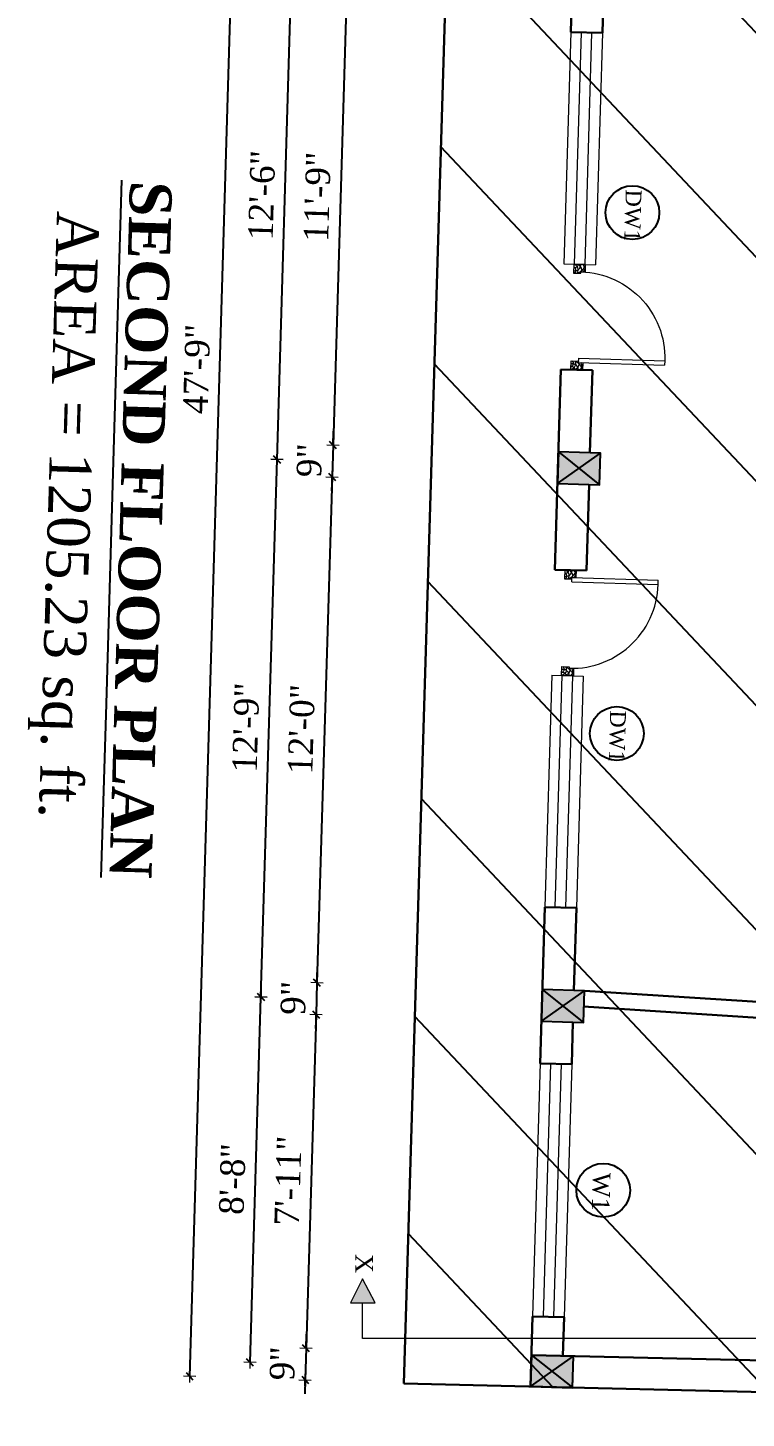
# Model space of a CAD drawing. Header units: inches. Extents: x 4069 to 291496, y -47643 to 12535.
# Drawn here: x 145225.8 to 145430.2, y -18601.4 to -18205.9 of the extents above; entities that cross this region are included whole.
import ezdxf

# ---------------------------------------------------------------- set-up
doc = ezdxf.new("R2010")
doc.units = ezdxf.units.IN
doc.header["$LTSCALE"] = 5
doc.header["$MEASUREMENT"] = 0
for name, color, linetype, lineweight in [('A-WALL', 7, 'Continuous', 9), ('Dimension', 7, 'Continuous', 18), ('DOOR', 62, 'Continuous', 0), ('Dw', 2, 'Continuous', 18)]:
    doc.layers.add(name, color=color, linetype=linetype, lineweight=lineweight)
doc.layers.add('dim line', color=7, linetype='Continuous', lineweight=15, true_color=0xfab2b2)
doc.layers.add('TEXT', color=6, linetype='Continuous')
doc.layers.add('WALL', color=7, linetype='Continuous')
doc.styles.add('ordinary', font='times.ttf')
doc.dimstyles.new('Copy of 96', dxfattribs={"dimtxt": 7, "dimasz": 4, "dimexe": 0.5, "dimexo": 0.5, "dimgap": 3, "dimtad": 1, "dimdec": 1, "dimzin": 11, "dimdsep": 46, "dimlunit": 4, "dimtxsty": 'ordinary', "dimblk": 'OBLIQUE', "dimcen": 0.09, "dimse1": 1, "dimse2": 1, "dimclrt": 6, "dimazin": 0, "dimtfac": 1, "dimtdec": 1, "dimtix": 1, "dimtmove": 2, "dimatfit": 3, "dimldrblk": 'leader', "dimfxl": 0.5, "dimfxlon": 1, "dimtolj": 1, "dimtzin": 0, "dimarcsym": 0})

# ---------------------------------------------------------------- blocks, each defined once
blk = doc.blocks.new('C1a')
at = {"color": 1, "ltscale": 5}
for p, q in [((18657.75, 4625.76), (18648.75, 4625.76)), ((18648.75, 4625.76), (18648.82, 4613.76)), ((18657.82, 4613.76), (18657.75, 4625.76)), ((18648.82, 4613.76), (18657.82, 4613.76))]:
    blk.add_line(p, q, dxfattribs=at)
blk = doc.blocks.new('A$C27B36B59')
at = {"layer": 'DOOR'}
for p, q in [((0, 4), (0, 0)), ((2.5, 4), (0, 4)), ((0, 0), (3, 0)), ((2.5, 2.5), (2.5, 4)), ((3, 2.5), (2.5, 2.5)), ((3, 0), (3, 2.5))]:
    blk.add_line(p, q, dxfattribs=at)
for centre, radius, start, end in [((-1.4, -0.54), 4.75, 22.1411, 72.838), ((1.34, 2.09), 1.64, 45.138, 144.8948), ((2.21, 0.3), 2.49, 83.3149, 152.658), ((0.13, 0.37), 2.05, 349.4875, 93.6805), ((1.96, -0.47), 2.01, 58.7447, 166.495), ((-0.06, 0.32), 1.13, 343.542, 86.947), ((2.08, -0.4), 1.17, 38.2816, 160.1519)]:
    blk.add_arc(centre, radius, start, end, dxfattribs=at)
blk = doc.blocks.new('D2')
at = {"layer": 'DOOR'}
for p, q in [((74473.95, 24047.59), (74473.95, 24018.09)), ((74473.95, 24047.59), (74475.45, 24047.59)), ((74475.45, 24047.59), (74475.45, 24018.13))]:
    blk.add_line(p, q, dxfattribs=at)
blk.add_arc((74473.95, 24047.59), 29.5, 180, 272.9146, dxfattribs=at)
at = {"layer": 'DOOR', "xscale": -1, "rotation": 180}
blk.add_blockref('A$C27B36B59', (74441.95, 24050.09), dxfattribs=at)
at = {"layer": 'DOOR', "rotation": 180}
blk.add_blockref('A$C27B36B59', (74477.95, 24050.09), dxfattribs=at)
blk = doc.blocks.new('oblique')
at = {"color": 0, "lineweight": -2}
blk.add_line((0.25, 0.25), (-0.25, -0.25), dxfattribs=at)
at = {"layer": 'dim line', "lineweight": 9}
for p, q in [((-0.4375, 0), (0.4375, 0)), ((0, 0.4375), (0, -0.4375))]:
    blk.add_line(p, q, dxfattribs=at)
blk = doc.blocks.new('*D4771')
at = {"layer": 'A-WALL', "color": 0, "lineweight": -2, "ltscale": 50, "transparency": 16777216}
blk.add_line((145289.06, -18585.51), (145292.17, -18481.56), dxfattribs=at)
at = {"layer": 'Defpoints', "color": 0, "ltscale": 50, "transparency": 16777216}
for p in [(145292.17, -18481.56), (145372.06, -18483.95), (145368.96, -18587.9)]:
    blk.add_point(p, dxfattribs=at)
at = {"layer": 'A-WALL', "color": 0, "lineweight": -2, "ltscale": 50, "transparency": 16777216, "xscale": 4, "yscale": 4, "zscale": 4}
for p, rotation in [((145292.17, -18481.56), 88.28998542812828), ((145289.06, -18585.51), 268.2899854281283)]:
    blk.add_blockref('oblique', p, dxfattribs=dict(at, rotation=rotation))
at = {"layer": 'A-WALL', "color": 6, "ltscale": 50, "transparency": 16777216, "insert": (145284.06, -18533.34), "char_height": 7, "attachment_point": 5, "rotation": 88.29, "style": 'ordinary'}
blk.add_mtext('\\A1;8\'-8"', dxfattribs=at)
blk = doc.blocks.new('_OBLIQUE')
at = {"color": 0, "linetype": 'ByBlock'}
blk.add_line((-0.5, -0.5), (0.5, 0.5), dxfattribs=at)
blk = doc.blocks.new('leader')
at = {"layer": 'Dimension'}
for p, q in [((0, -4.328), (0, 4.328)), ((-4.424, 0), (4.424, 0))]:
    blk.add_line(p, q, dxfattribs=at)
blk = doc.blocks.new('*D4772')
at = {"layer": 'A-WALL', "color": 0, "lineweight": -2, "ltscale": 50, "transparency": 16777216}
blk.add_line((145292.17, -18481.56), (145296.73, -18328.63), dxfattribs=at)
at = {"layer": 'Defpoints', "color": 0, "ltscale": 50, "transparency": 16777216}
for p in [(145296.73, -18328.63), (145376.62, -18331.01), (145372.06, -18483.95)]:
    blk.add_point(p, dxfattribs=at)
at = {"layer": 'A-WALL', "color": 0, "lineweight": -2, "ltscale": 50, "transparency": 16777216, "xscale": 4, "yscale": 4, "zscale": 4}
for p, rotation in [((145296.73, -18328.63), 88.28998542889823), ((145292.17, -18481.56), 268.2899854288982)]:
    blk.add_blockref('oblique', p, dxfattribs=dict(at, rotation=rotation))
at = {"layer": 'A-WALL', "color": 6, "ltscale": 50, "transparency": 16777216, "insert": (145287.88, -18404.9), "char_height": 7, "attachment_point": 5, "rotation": 88.29, "style": 'ordinary'}
blk.add_mtext('\\A1;12\'-9"', dxfattribs=at)
blk = doc.blocks.new('*D4773')
at = {"layer": 'A-WALL', "color": 0, "lineweight": -2, "ltscale": 50, "transparency": 16777216}
blk.add_line((145296.73, -18328.63), (145301.21, -18178.7), dxfattribs=at)
at = {"layer": 'Defpoints', "color": 0, "ltscale": 50, "transparency": 16777216}
for p in [(145301.21, -18178.7), (145381.1, -18181.08), (145376.62, -18331.01)]:
    blk.add_point(p, dxfattribs=at)
at = {"layer": 'A-WALL', "color": 0, "lineweight": -2, "ltscale": 50, "transparency": 16777216, "xscale": 4, "yscale": 4, "zscale": 4}
for p, rotation in [((145301.21, -18178.7), 88.28998542889823), ((145296.73, -18328.63), 268.2899854288982)]:
    blk.add_blockref('oblique', p, dxfattribs=dict(at, rotation=rotation))
at = {"layer": 'A-WALL', "color": 6, "ltscale": 50, "transparency": 16777216, "insert": (145292.41, -18253.47), "char_height": 7, "attachment_point": 5, "rotation": 88.29, "style": 'ordinary'}
blk.add_mtext('\\A1;12\'-6"', dxfattribs=at)
blk = doc.blocks.new('*D4775')
at = {"layer": 'A-WALL', "color": 0, "lineweight": -2, "ltscale": 50, "transparency": 16777216}
blk.add_line((145271.91, -18589.5), (145289.01, -18016.76), dxfattribs=at)
at = {"layer": 'Defpoints', "color": 0, "ltscale": 50, "transparency": 16777216}
for p in [(145289.01, -18016.76), (145385.92, -18019.65), (145368.82, -18592.4)]:
    blk.add_point(p, dxfattribs=at)
at = {"layer": 'A-WALL', "color": 0, "lineweight": -2, "ltscale": 50, "transparency": 16777216, "xscale": 4, "yscale": 4, "zscale": 4}
for p, rotation in [((145289.01, -18016.76), 88.28998542889823), ((145271.91, -18589.5), 268.2899854288982)]:
    blk.add_blockref('oblique', p, dxfattribs=dict(at, rotation=rotation))
at = {"layer": 'A-WALL', "color": 6, "ltscale": 50, "transparency": 16777216, "insert": (145273.89, -18302.94), "char_height": 7, "attachment_point": 5, "rotation": 88.29, "style": 'ordinary'}
blk.add_mtext('\\A1;47\'-9"', dxfattribs=at)
blk = doc.blocks.new('*D4750')
at = {"layer": 'A-WALL', "color": 0, "lineweight": -2, "ltscale": 50, "transparency": 16777216}
blk.add_line((145406.45, -17985.88), (145738.58, -18187.8), dxfattribs=at)
at = {"layer": 'Defpoints', "color": 0, "ltscale": 50, "transparency": 16777216}
for p in [(145385.92, -18019.65), (145738.58, -18187.8), (145718.04, -18221.57)]:
    blk.add_point(p, dxfattribs=at)
at = {"layer": 'A-WALL', "color": 0, "lineweight": -2, "ltscale": 50, "transparency": 16777216, "xscale": 4, "yscale": 4, "zscale": 4}
for p, rotation in [((145406.45, -17985.88), 148.7014709224015), ((145738.58, -18187.8), 328.7014709224015)]:
    blk.add_blockref('oblique', p, dxfattribs=dict(at, rotation=rotation))
at = {"layer": 'A-WALL', "color": 6, "ltscale": 50, "transparency": 16777216, "insert": (145575.92, -18081.23), "char_height": 7, "attachment_point": 5, "rotation": 328.7015, "style": 'ordinary'}
blk.add_mtext('\\A1;32\'-5"', dxfattribs=at)
blk = doc.blocks.new('*D4765')
at = {"layer": 'A-WALL', "color": 0, "lineweight": -2, "ltscale": 50, "transparency": 16777216}
blk.add_line((145316.87, -18183.67), (145312.66, -18324.6), dxfattribs=at)
at = {"layer": 'Defpoints', "color": 0, "ltscale": 50, "transparency": 16777216}
for p in [(145380.97, -18185.58), (145312.66, -18324.6), (145376.76, -18326.52)]:
    blk.add_point(p, dxfattribs=at)
at = {"layer": 'A-WALL', "color": 0, "lineweight": -2, "ltscale": 50, "transparency": 16777216, "xscale": 4, "yscale": 4, "zscale": 4}
for p, rotation in [((145316.87, -18183.67), 88.28998542889823), ((145312.66, -18324.6), 268.2899854288982)]:
    blk.add_blockref('oblique', p, dxfattribs=dict(at, rotation=rotation))
at = {"layer": 'A-WALL', "color": 6, "ltscale": 50, "transparency": 16777216, "insert": (145308.2, -18253.94), "char_height": 7, "attachment_point": 5, "rotation": 88.29, "style": 'ordinary'}
blk.add_mtext('\\A1;11\'-9"', dxfattribs=at)
blk = doc.blocks.new('*D4766')
at = {"layer": 'A-WALL', "color": 0, "lineweight": -2, "ltscale": 50, "transparency": 16777216}
for p, q in [((145312.66, -18324.6), (145312.78, -18320.6)), ((145312.66, -18324.6), (145312.39, -18333.6)), ((145312.39, -18333.6), (145312.27, -18337.6))]:
    blk.add_line(p, q, dxfattribs=at)
at = {"layer": 'Defpoints', "color": 0, "ltscale": 50, "transparency": 16777216}
for p in [(145376.76, -18326.52), (145312.39, -18333.6), (145376.49, -18335.51)]:
    blk.add_point(p, dxfattribs=at)
at = {"layer": 'A-WALL', "color": 0, "lineweight": -2, "ltscale": 50, "transparency": 16777216, "xscale": 4, "yscale": 4, "zscale": 4}
for p, rotation in [((145312.66, -18324.6), 268.2899854288982), ((145312.39, -18333.6), 88.28998542889823)]:
    blk.add_blockref('oblique', p, dxfattribs=dict(at, rotation=rotation))
at = {"layer": 'A-WALL', "color": 6, "ltscale": 50, "transparency": 16777216, "insert": (145305.96, -18328.9), "char_height": 7, "attachment_point": 5, "rotation": 88.29, "style": 'ordinary'}
blk.add_mtext('\\A1;9"', dxfattribs=at)
blk = doc.blocks.new('*D4767')
at = {"layer": 'A-WALL', "color": 0, "lineweight": -2, "ltscale": 50, "transparency": 16777216}
blk.add_line((145312.39, -18333.6), (145308.09, -18477.53), dxfattribs=at)
at = {"layer": 'Defpoints', "color": 0, "ltscale": 50, "transparency": 16777216}
for p in [(145376.49, -18335.51), (145308.09, -18477.53), (145372.19, -18479.45)]:
    blk.add_point(p, dxfattribs=at)
at = {"layer": 'A-WALL', "color": 0, "lineweight": -2, "ltscale": 50, "transparency": 16777216, "xscale": 4, "yscale": 4, "zscale": 4}
for p, rotation in [((145312.39, -18333.6), 88.28998542889823), ((145308.09, -18477.53), 268.2899854288982)]:
    blk.add_blockref('oblique', p, dxfattribs=dict(at, rotation=rotation))
at = {"layer": 'A-WALL', "color": 6, "ltscale": 50, "transparency": 16777216, "insert": (145303.69, -18405.37), "char_height": 7, "attachment_point": 5, "rotation": 88.29, "style": 'ordinary'}
blk.add_mtext('\\A1;12\'-0"', dxfattribs=at)
blk = doc.blocks.new('*D4768')
at = {"layer": 'A-WALL', "color": 0, "lineweight": -2, "ltscale": 50, "transparency": 16777216}
for p, q in [((145308.09, -18477.53), (145308.21, -18473.54)), ((145308.09, -18477.53), (145307.83, -18486.53)), ((145307.83, -18486.53), (145307.71, -18490.53))]:
    blk.add_line(p, q, dxfattribs=at)
at = {"layer": 'Defpoints', "color": 0, "ltscale": 50, "transparency": 16777216}
for p in [(145372.19, -18479.45), (145307.83, -18486.53), (145371.92, -18488.44)]:
    blk.add_point(p, dxfattribs=at)
at = {"layer": 'A-WALL', "color": 0, "lineweight": -2, "ltscale": 50, "transparency": 16777216, "xscale": 4, "yscale": 4, "zscale": 4}
for p, rotation in [((145308.09, -18477.53), 268.2899854288982), ((145307.83, -18486.53), 88.28998542889823)]:
    blk.add_blockref('oblique', p, dxfattribs=dict(at, rotation=rotation))
at = {"layer": 'A-WALL', "color": 6, "ltscale": 50, "transparency": 16777216, "insert": (145301.39, -18481.84), "char_height": 7, "attachment_point": 5, "rotation": 88.29, "style": 'ordinary'}
blk.add_mtext('\\A1;9"', dxfattribs=at)
blk = doc.blocks.new('*D4769')
at = {"layer": 'A-WALL', "color": 0, "lineweight": -2, "ltscale": 50, "transparency": 16777216}
blk.add_line((145307.83, -18486.53), (145304.99, -18581.49), dxfattribs=at)
at = {"layer": 'Defpoints', "color": 0, "ltscale": 50, "transparency": 16777216}
for p in [(145371.92, -18488.44), (145304.99, -18581.49), (145369.09, -18583.4)]:
    blk.add_point(p, dxfattribs=at)
at = {"layer": 'A-WALL', "color": 0, "lineweight": -2, "ltscale": 50, "transparency": 16777216, "xscale": 4, "yscale": 4, "zscale": 4}
for p, rotation in [((145307.83, -18486.53), 88.28998542889823), ((145304.99, -18581.49), 268.2899854288982)]:
    blk.add_blockref('oblique', p, dxfattribs=dict(at, rotation=rotation))
at = {"layer": 'A-WALL', "color": 6, "ltscale": 50, "transparency": 16777216, "insert": (145299.84, -18533.81), "char_height": 7, "attachment_point": 5, "rotation": 88.29, "style": 'ordinary'}
blk.add_mtext('\\A1;7\'-11"', dxfattribs=at)
blk = doc.blocks.new('*D4770')
at = {"layer": 'A-WALL', "color": 0, "lineweight": -2, "ltscale": 50, "transparency": 16777216}
for p, q in [((145304.99, -18581.49), (145305.11, -18577.49)), ((145304.99, -18581.49), (145304.72, -18590.48)), ((145304.72, -18590.48), (145304.6, -18594.48))]:
    blk.add_line(p, q, dxfattribs=at)
at = {"layer": 'Defpoints', "color": 0, "ltscale": 50, "transparency": 16777216}
for p in [(145369.09, -18583.4), (145304.72, -18590.48), (145368.82, -18592.4)]:
    blk.add_point(p, dxfattribs=at)
at = {"layer": 'A-WALL', "color": 0, "lineweight": -2, "ltscale": 50, "transparency": 16777216, "xscale": 4, "yscale": 4, "zscale": 4}
for p, rotation in [((145304.99, -18581.49), 268.2899854288982), ((145304.72, -18590.48), 88.28998542889823)]:
    blk.add_blockref('oblique', p, dxfattribs=dict(at, rotation=rotation))
at = {"layer": 'A-WALL', "color": 6, "ltscale": 50, "transparency": 16777216, "insert": (145298.29, -18585.79), "char_height": 7, "attachment_point": 5, "rotation": 88.29, "style": 'ordinary'}
blk.add_mtext('\\A1;9"', dxfattribs=at)
blk = doc.blocks.new('x-x')
at = {"ltscale": 5}
for points in [[(11364.03, -701.52), (11364.03, -694.51), (11357.15, -698.09)], [(11364.03, -1135.52), (11364.03, -1128.51), (11357.15, -1132.09)]]:
    blk.add_hatch(color=256, dxfattribs=at).paths.add_polyline_path(points)
for p, q in [((11364.03, -694.51), (11357.15, -698.09)), ((11364.03, -701.52), (11364.03, -694.51)), ((11357.15, -698.09), (11364.03, -701.52)), ((11374.13, -698.09), (11364.03, -698.09)), ((11374.13, -698.09), (11374.13, -1132.09)), ((11364.03, -1128.51), (11357.15, -1132.09)), ((11364.03, -1135.52), (11364.03, -1128.51)), ((11357.15, -1132.09), (11364.03, -1135.52)), ((11374.13, -1132.09), (11364.03, -1132.09))]:
    blk.add_line(p, q, dxfattribs=at)
at = {"layer": 'A-WALL', "color": 1, "ltscale": 5}
blk.add_line((11374.13, -1120.09), (11374.13, -1132.09), dxfattribs=at)
at = {"layer": 'TEXT', "style": 'ordinary'}
for p in [(11350.08, -700.97), (11350.08, -1134.1)]:
    blk.add_text('X', height=5, dxfattribs=at).set_placement(p)

msp = doc.modelspace()

# ---------------------------------------------------------------- hatches: boundary and pattern name
at = {"layer": 'WALL', "linetype": 'ByBlock', "ltscale": 5, "true_color": 0xf8991e}
h = msp.add_hatch(dxfattribs=at)
h.set_pattern_fill('ANSI31', color=30, scale=350, angle=268.2899854)
h.set_pattern_definition([(313.29, (148211.8, -9991.417), (31.8453, 29.99899), [])])
h.paths.add_polyline_path([(145350.54585, -17998.1465), (145753.41617, -18243.08133), (145742.71974, -18601.36969), (145332.83038, -18591.54484)])
h = msp.add_hatch(color=30, dxfattribs=at)
h.dxf.hatch_style = 1
h.paths.add_polyline_path([(145382.6217, -18331.19321), (145376.75866, -18326.51617), (145376.49009, -18335.51216)])
h.paths.add_polyline_path([(145376.49009, -18335.51216), (145388.48474, -18335.87025), (145382.6217, -18331.19321)])
h.paths.add_polyline_path([(145382.6217, -18331.19321), (145388.48474, -18335.87025), (145388.75331, -18326.87426)])
h.paths.add_polyline_path([(145388.75331, -18326.87426), (145376.75866, -18326.51617), (145382.6217, -18331.19321)])
h = msp.add_hatch(color=30, dxfattribs=at)
h.dxf.hatch_style = 1
h.paths.add_polyline_path([(145378.05603, -18484.12507), (145372.19299, -18479.44803), (145371.92442, -18488.44402)])
h.paths.add_polyline_path([(145371.92442, -18488.44402), (145383.91908, -18488.80211), (145378.05603, -18484.12507)])
h.paths.add_polyline_path([(145378.05603, -18484.12507), (145383.91908, -18488.80211), (145384.18765, -18479.80612)])
h.paths.add_polyline_path([(145384.18765, -18479.80612), (145372.19299, -18479.44803), (145378.05603, -18484.12507)])
h = msp.add_hatch(color=30, dxfattribs=at)
h.dxf.hatch_style = 1
h.paths.add_polyline_path([(145368.82096, -18592.39779), (145374.95368, -18588.04187), (145369.08953, -18583.40163)])
h.paths.add_polyline_path([(145368.82096, -18592.39779), (145380.81782, -18592.68211), (145374.95368, -18588.04187)])
h.paths.add_polyline_path([(145380.81782, -18592.68211), (145381.08639, -18583.68595), (145374.95368, -18588.04187)])
h.paths.add_polyline_path([(145374.95368, -18588.04187), (145381.08639, -18583.68595), (145369.08953, -18583.40163)])

# ---------------------------------------------------------------- linework, layer by layer
at = {"color": 1, "ltscale": 5}
for p, q in [((145376.49009, -18335.51216), (145388.75331, -18326.87426)), ((145376.75866, -18326.51617), (145388.48474, -18335.87025)), ((145371.92442, -18488.44402), (145384.18765, -18479.80612)), ((145372.19299, -18479.44803), (145383.91908, -18488.80211)), ((145368.82096, -18592.39779), (145381.08639, -18583.68595)), ((145369.08953, -18583.40163), (145380.81782, -18592.68211))]:
    msp.add_line(p, q, dxfattribs=at)
at = {"layer": 'A-WALL', "lineweight": 30}
for p, q in [((145350.54585, -17998.1465), (145332.83038, -18591.54484)), ((145381.9659, -18152.09396), (145380.32465, -18207.06947)), ((145389.96222, -18185.84753), (145389.32064, -18207.33804)), ((145380.32465, -18207.06947), (145389.32064, -18207.33804)), ((145377.45992, -18303.02672), (145375.75898, -18360.00133)), ((145377.45992, -18303.02672), (145386.45591, -18303.29529)), ((145386.45591, -18303.29529), (145385.75465, -18326.78474)), ((145385.48608, -18335.78073), (145384.75497, -18360.2699)), ((145375.75898, -18360.00133), (145384.75497, -18360.2699)), ((145372.89425, -18455.95858), (145371.56633, -18500.43876)), ((145372.89425, -18455.95858), (145381.89024, -18456.22715)), ((145381.89024, -18456.22715), (145381.18898, -18479.7166)), ((145503.01568, -18487.34212), (145384.18765, -18479.80612)), ((145502.73087, -18491.8331), (145383.90283, -18484.2971)), ((145380.92041, -18488.71259), (145380.56232, -18500.70733)), ((145371.56633, -18500.43876), (145380.56232, -18500.70733)), ((145369.41778, -18572.4067), (145368.82096, -18592.39779)), ((145369.41778, -18572.4067), (145378.41377, -18572.67527)), ((145378.41377, -18572.67527), (145378.0315, -18583.61355)), ((145369.08953, -18583.40163), (145512.0521, -18586.78975)), ((145332.83038, -18591.54484), (145511.78352, -18595.78591))]:
    msp.add_line(p, q, dxfattribs=at)
at = {"layer": 'Dw', "color": 3}
for p, q in [((145380.32465, -18207.06947), (145378.35514, -18273.04008)), ((145381.35381, -18273.1296), (145383.32331, -18207.15899)), ((145384.35247, -18273.21912), (145386.32198, -18207.24852)), ((145389.32064, -18207.33804), (145387.35114, -18273.30865)), ((145378.35514, -18273.04008), (145387.35114, -18273.30865)), ((145374.86375, -18389.98797), (145372.89425, -18455.95858)), ((145374.86375, -18389.98797), (145383.85975, -18390.25654)), ((145375.89291, -18456.0481), (145377.86242, -18390.0775)), ((145378.89158, -18456.13763), (145380.86108, -18390.16702)), ((145383.85975, -18390.25654), (145381.89024, -18456.22715)), ((145371.56701, -18500.41587), (145369.41846, -18572.38381)), ((145374.56579, -18500.5054), (145372.41724, -18572.47334)), ((145377.56446, -18500.59492), (145375.41591, -18572.56286)), ((145377.56446, -18500.59492), (145375.41591, -18572.56286)), ((145380.56232, -18500.70733), (145378.41377, -18572.67527))]:
    msp.add_line(p, q, dxfattribs=at)
at = {"layer": 'TEXT'}
for centre in [(145397.82397, -18258.44078), (145393.40072, -18406.60238), (145389.52141, -18536.54405)]:
    msp.add_circle(centre, 7.64038, dxfattribs=at)
at = {"layer": 'WALL', "color": 2, "linetype": 'ByBlock', "ltscale": 5}
for points in [[(145376.75866, -18326.51617), (145376.49009, -18335.51216), (145388.48474, -18335.87025), (145388.75331, -18326.87426)], [(145372.19299, -18479.44803), (145371.92442, -18488.44402), (145383.91908, -18488.80211), (145384.18765, -18479.80612)], [(145381.08639, -18583.68595), (145369.08953, -18583.40163), (145368.82096, -18592.39779), (145380.81782, -18592.68211)]]:
    msp.add_lwpolyline(points, close=True, dxfattribs=at)

# ---------------------------------------------------------------- block references
at = {"layer": 'A-WALL', "color": 1, "rotation": 270}
msp.add_blockref('x-x', (146453.13653, -7204.56589), dxfattribs=at)
at = {"layer": 'WALL', "color": 2, "linetype": 'ByBlock', "yscale": 0.8333000000000083, "zscale": 0.8333}
for p, xscale, rotation in [((167264.30879, 43133.68584), -0.8333000000002356, 88.28998542812892), ((163558.60083, -80992.96443), 0.8332999999984168, 88.28998542812889)]:
    msp.add_blockref('D2', p, dxfattribs=dict(at, xscale=xscale, rotation=rotation))
at = {"layer": 'WALL', "color": 2, "linetype": 'ByBlock', "ltscale": 5, "rotation": 268.2899854281289}
msp.add_blockref('C1a', (141313.8836, 194.79132), dxfattribs=at)

# ---------------------------------------------------------------- texts
at = {"layer": 'TEXT', "style": 'ordinary'}
for s, height, p in [('DW1', 4.5, (145395.94898, -18251.82057)), ('DW1', 4.5, (145391.52573, -18399.98218)), ('W1', 5, (145386.60885, -18531.42186))]:
    msp.add_text(s, height=height, rotation=268.2903735, dxfattribs=at).set_placement(p)
at = {"layer": 'TEXT', "char_height": 12, "width": 219.8150831, "attachment_point": 8, "rotation": 268.2895973, "style": 'ordinary'}
for s, insert in [('{\\fTimes New Roman|b1|i0|c0|p18;\\LSECOND FLOOR PLAN}', (145251.80128, -18348.44101)), ('AREA = 1205.23 sq. ft.', (145227.6783, -18344.13448))]:
    msp.add_mtext(s, dxfattribs=dict(at, insert=insert))

# ---------------------------------------------------------------- dimensions: what is measured, and where the dimension line sits
at = {"layer": 'A-WALL', "ltscale": 50}
for p1, p2, distance, picture, middle in [((145385.91983, -18019.65297), (145718.04219, -18221.57486), 39.52759, '*D4750', (145575.92368, -18081.23287)), ((145368.95525, -18587.89971), (145372.05871, -18483.94603), 79.92751, '*D4771', (145284.05742, -18533.34198))]:
    dim = msp.add_aligned_dim(p1=p1, p2=p2, distance=distance, dimstyle='Copy of 96', override={"dimdec": 0, "dimblk": 'oblique', "dimtdec": 0, "dimarcsym": 1}, dxfattribs=at)
    dim.commit()
    dim.dimension.update_dxf_attribs({"geometry": picture, "text_midpoint": middle})
for base, p1, p2, picture, middle in [((145289.01028, -18016.75981), (145368.82096, -18592.39779), (145385.91983, -18019.65297), '*D4775', (145273.89312, -18302.93615)), ((145301.2086, -18178.69585), (145376.62437, -18331.01416), (145381.10052, -18181.08096), '*D4773', (145292.41288, -18253.46668)), ((145312.66037, -18324.60256), (145380.96623, -18185.57896), (145376.75866, -18326.51617), '*D4765', (145308.19642, -18253.93788)), ((145312.3918, -18333.59855), (145376.75866, -18326.51617), (145376.49009, -18335.51216), '*D4766', (145305.95835, -18328.90448)), ((145296.73245, -18328.62905), (145372.05871, -18483.94603), (145376.62437, -18331.01416), '*D4772', (145287.88189, -18404.89891)), ((145308.0947, -18477.53442), (145376.49009, -18335.51216), (145372.19299, -18479.44803), '*D4767', (145303.68561, -18405.37071)), ((145307.82613, -18486.53042), (145372.19299, -18479.44803), (145371.92442, -18488.44402), '*D4768', (145301.39269, -18481.83634)), ((145304.99124, -18581.48802), (145371.92442, -18488.44402), (145369.08953, -18583.40163), '*D4769', (145299.84096, -18533.81314)), ((145304.72267, -18590.48419), (145369.08953, -18583.40163), (145368.82096, -18592.39779), '*D4770', (145298.28923, -18585.79003))]:
    dim = msp.add_linear_dim(base=base, p1=p1, p2=p2, angle=268.2899854, dimstyle='Copy of 96', override={"dimdec": 0, "dimblk": 'oblique', "dimtdec": 0, "dimarcsym": 1}, dxfattribs=at)
    dim.commit()
    dim.dimension.update_dxf_attribs({"geometry": picture, "text_midpoint": middle})

doc.saveas('drawing.dxf')
